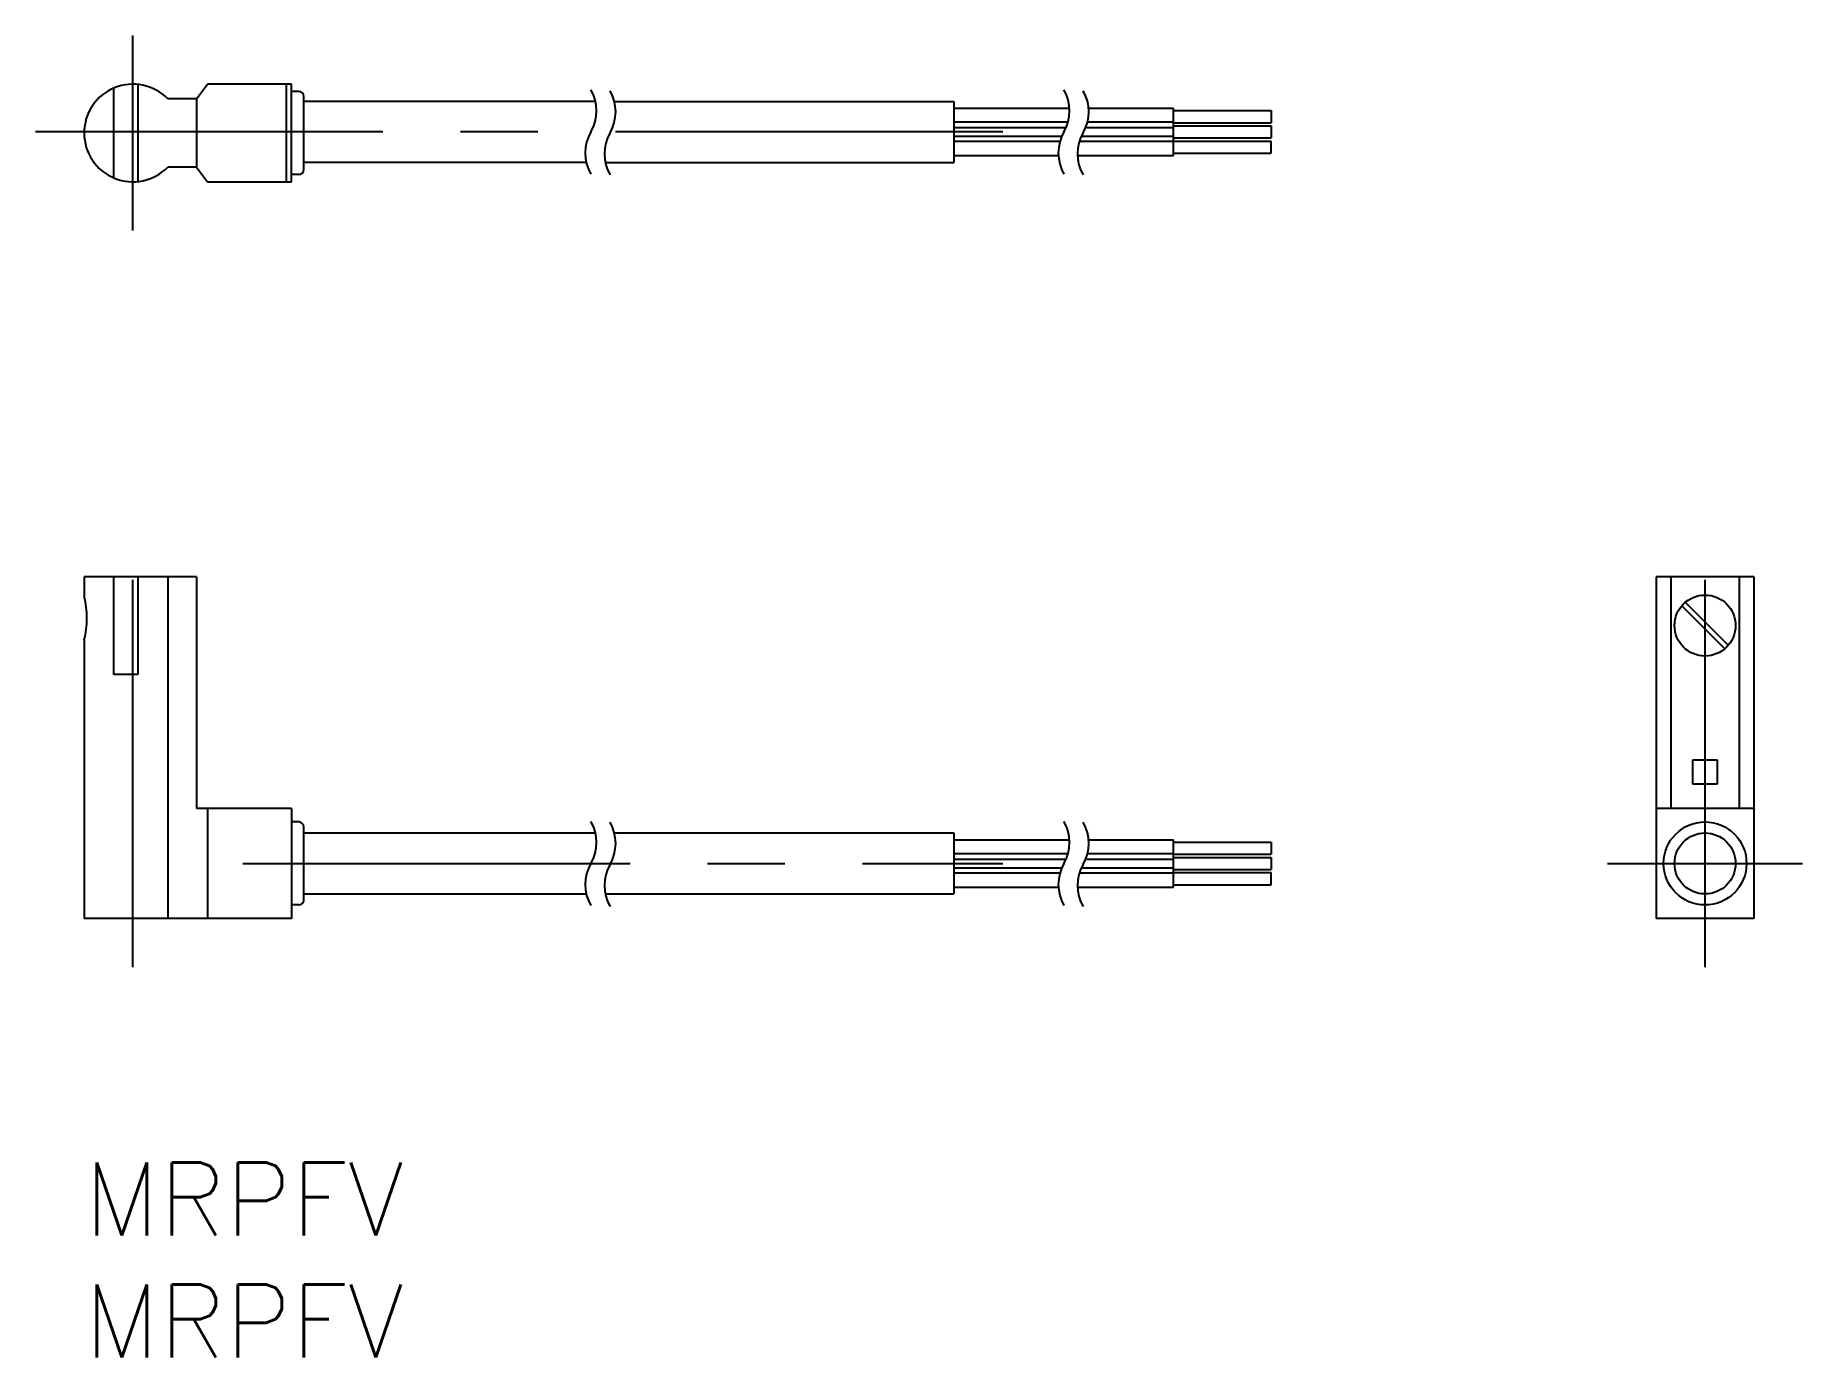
# Model space of a CAD drawing. Extents: x -2 to 70.4, y -8 to 46.2.
import ezdxf

# ---------------------------------------------------------------- set-up
doc = ezdxf.new("R2010")
doc.units = 0
doc.header["$LTSCALE"] = 0.5
doc.linetypes.add('CENTER', pattern=[50.8, 31.75, -6.35, 6.35, -6.35])
doc.linetypes.add('DASHED', pattern=[19.05, 12.7, -6.35])
for name, color, linetype in [('MSM_CENTER', 1, 'CENTER'), ('MSM_CONTINUOUS', 7, 'CONTINUOUS'), ('MSM_DASHED', 4, 'DASHED'), ('MSM_NARROW', 5, 'CONTINUOUS'), ('MSM_PART_NUMBER', 7, 'CONTINUOUS')]:
    doc.layers.add(name, color=color, linetype=linetype)
doc.styles.get("Standard").update_dxf_attribs({"font": 'txt.shx', "height": 3, "bigfont": 'bigfont.shx'})

msp = doc.modelspace()

# ---------------------------------------------------------------- linework, layer by layer
at = {"layer": 'MSM_CENTER'}
for p, q in [((2, 38.184), (2, 46.184)), ((37.647, 42.229), (-1.999, 42.229)), ((2, 8), (2, 26)), ((66.435, 8), (66.435, 26)), ((6.5, 12.25), (37.647, 12.25)), ((62.435, 12.25), (70.435, 12.25))]:
    msp.add_line(p, q, dxfattribs=at)
at = {"layer": 'MSM_CONTINUOUS'}
for p, q in [((1.2, 44.017), (1.2, 40.351)), ((2.2, 44.174), (2.2, 40.194)), ((4.6, 43.584), (3.428, 43.584)), ((4.6, 43.584), (5.062, 44.184)), ((4.6, 43.584), (4.6, 40.784)), ((8.5, 44.184), (5.062, 44.184)), ((8.3, 40.184), (8.3, 44.184)), ((8.5, 40.184), (8.5, 44.184)), ((8.8, 43.884), (8.5, 43.884)), ((9, 40.684), (9, 43.684)), ((20.957, 43.479), (9, 43.479)), ((21.733, 43.479), (35.647, 43.479)), ((35.647, 43.479), (35.647, 40.979)), ((35.647, 43.204), (40.387, 43.204)), ((41.17, 43.204), (44.647, 43.204)), ((44.647, 41.254), (44.647, 43.204)), ((44.647, 43.104), (48.647, 43.104)), ((48.647, 43.104), (48.647, 42.604)), ((40.327, 42.629), (35.647, 42.629)), ((44.647, 42.629), (41.123, 42.629)), ((44.647, 42.604), (48.647, 42.604)), ((44.647, 42.479), (48.647, 42.479)), ((48.647, 42.479), (48.647, 41.979)), ((39.991, 41.829), (35.647, 41.829)), ((44.647, 41.829), (40.788, 41.829)), ((44.647, 41.979), (48.647, 41.979)), ((44.647, 41.854), (48.647, 41.854)), ((44.647, 41.354), (48.647, 41.354)), ((48.647, 41.354), (48.647, 41.854)), ((4.6, 40.784), (3.428, 40.784)), ((4.6, 40.784), (5.062, 40.184)), ((20.582, 40.979), (9, 40.979)), ((21.359, 40.979), (35.647, 40.979)), ((35.647, 41.254), (39.932, 41.254)), ((40.715, 41.254), (44.647, 41.254)), ((5.062, 40.184), (8.5, 40.184)), ((8.8, 40.484), (8.5, 40.484)), ((4.6, 24), (0, 24)), ((0, 24), (0, 23.192)), ((1.2, 24), (1.2, 20)), ((2.2, 24), (2.2, 20)), ((3.428, 24), (3.428, 10)), ((4.6, 24), (4.6, 14.5)), ((68.435, 24), (64.435, 24)), ((64.435, 24), (64.435, 10)), ((65.035, 24), (65.035, 14.5)), ((67.835, 24), (67.835, 14.5)), ((68.435, 24), (68.435, 10)), ((65.483, 22.81), (67.245, 21.048)), ((65.625, 22.952), (67.387, 21.19)), ((0, 21.406), (0, 10)), ((2.2, 20), (1.2, 20)), ((65.935, 16.5), (66.935, 16.5)), ((65.935, 15.5), (65.935, 16.5)), ((66.935, 16.5), (66.935, 15.5)), ((66.935, 15.5), (65.935, 15.5)), ((8.5, 14.5), (4.6, 14.5)), ((5.062, 14.5), (5.062, 10)), ((8.5, 14.5), (8.5, 10)), ((68.435, 14.5), (64.435, 14.5)), ((8.8, 13.95), (8.5, 13.95)), ((9, 10.75), (9, 13.75)), ((9, 13.5), (20.957, 13.5)), ((21.733, 13.5), (35.647, 13.5)), ((35.647, 13.5), (35.647, 11)), ((35.647, 13.225), (40.387, 13.225)), ((41.17, 13.225), (44.647, 13.225)), ((44.647, 11.275), (44.647, 13.225)), ((44.647, 13.125), (48.647, 13.125)), ((48.647, 13.125), (48.647, 12.625)), ((40.327, 12.65), (35.647, 12.65)), ((44.647, 12.65), (41.123, 12.65)), ((44.647, 12.625), (48.647, 12.625)), ((44.647, 12.5), (48.647, 12.5)), ((48.647, 12.5), (48.647, 12)), ((39.991, 11.85), (35.647, 11.85)), ((44.647, 11.85), (40.788, 11.85)), ((44.647, 12), (48.647, 12)), ((44.647, 11.875), (48.647, 11.875)), ((48.647, 11.375), (48.647, 11.875)), ((9, 11), (20.582, 11)), ((21.359, 11), (35.647, 11)), ((35.647, 11.275), (39.932, 11.275)), ((40.715, 11.275), (44.647, 11.275)), ((44.647, 11.375), (48.647, 11.375)), ((8.8, 10.55), (8.5, 10.55)), ((8.5, 10), (0, 10)), ((68.435, 10), (64.435, 10))]:
    msp.add_line(p, q, dxfattribs=at)
for centre, radius in [((66.435, 22), 1.25), ((66.435, 12.25), 1.7), ((66.435, 12.25), 1.25)]:
    msp.add_circle(centre, radius, dxfattribs=at)
for centre, radius, start, end in [((2, 42.184), 2, 44.427, 315.573), ((8.8, 43.684), 0.2, 0, 90), ((8.8, 40.684), 0.2, 270, 0), ((-3.388, 22.299), 3.503, 345.23708, 14.76292), ((8.8, 13.75), 0.2, 0, 90), ((8.8, 10.75), 0.2, 270, 0)]:
    msp.add_arc(centre, radius, start, end, dxfattribs=at)
at = {"layer": 'MSM_DASHED'}
for p, q in [((35.647, 42.404), (40.248, 42.404)), ((35.647, 42.054), (40.071, 42.054)), ((40.874, 42.054), (44.647, 42.054)), ((41.091, 42.404), (44.647, 42.404)), ((35.647, 12.425), (40.248, 12.425)), ((41.091, 12.425), (44.647, 12.425)), ((35.647, 12.075), (40.071, 12.075)), ((40.874, 12.075), (44.647, 12.075))]:
    msp.add_line(p, q, dxfattribs=at)
at = {"layer": 'MSM_NARROW'}
for centre, start, end in [((19.274, 43.092), 330, 30), ((20.059, 43.053), 330, 30), ((38.664, 43.092), 330, 30), ((39.449, 43.053), 330, 30), ((22.264, 41.365), 150.00001, 209.99997), ((23.05, 41.326), 150.00001, 209.99997), ((41.655, 41.365), 150.00001, 209.99997), ((42.44, 41.326), 150.00001, 209.99997), ((19.274, 13.113), 330, 30), ((20.059, 13.074), 330, 30), ((38.664, 13.113), 330, 30), ((39.449, 13.074), 330, 30), ((22.264, 11.387), 150.00001, 209.99997), ((23.05, 11.347), 150.00001, 209.99997), ((41.655, 11.387), 150.00001, 209.99997), ((42.44, 11.347), 150.00001, 209.99997)]:
    msp.add_arc(centre, 1.727, start, end, dxfattribs=at)

# ---------------------------------------------------------------- texts
at = {"layer": 'MSM_PART_NUMBER'}
for p in [(0, -3), (0, -8)]:
    msp.add_text('MRPFV', height=3, dxfattribs=at).set_placement(p)

doc.saveas('drawing.dxf')
